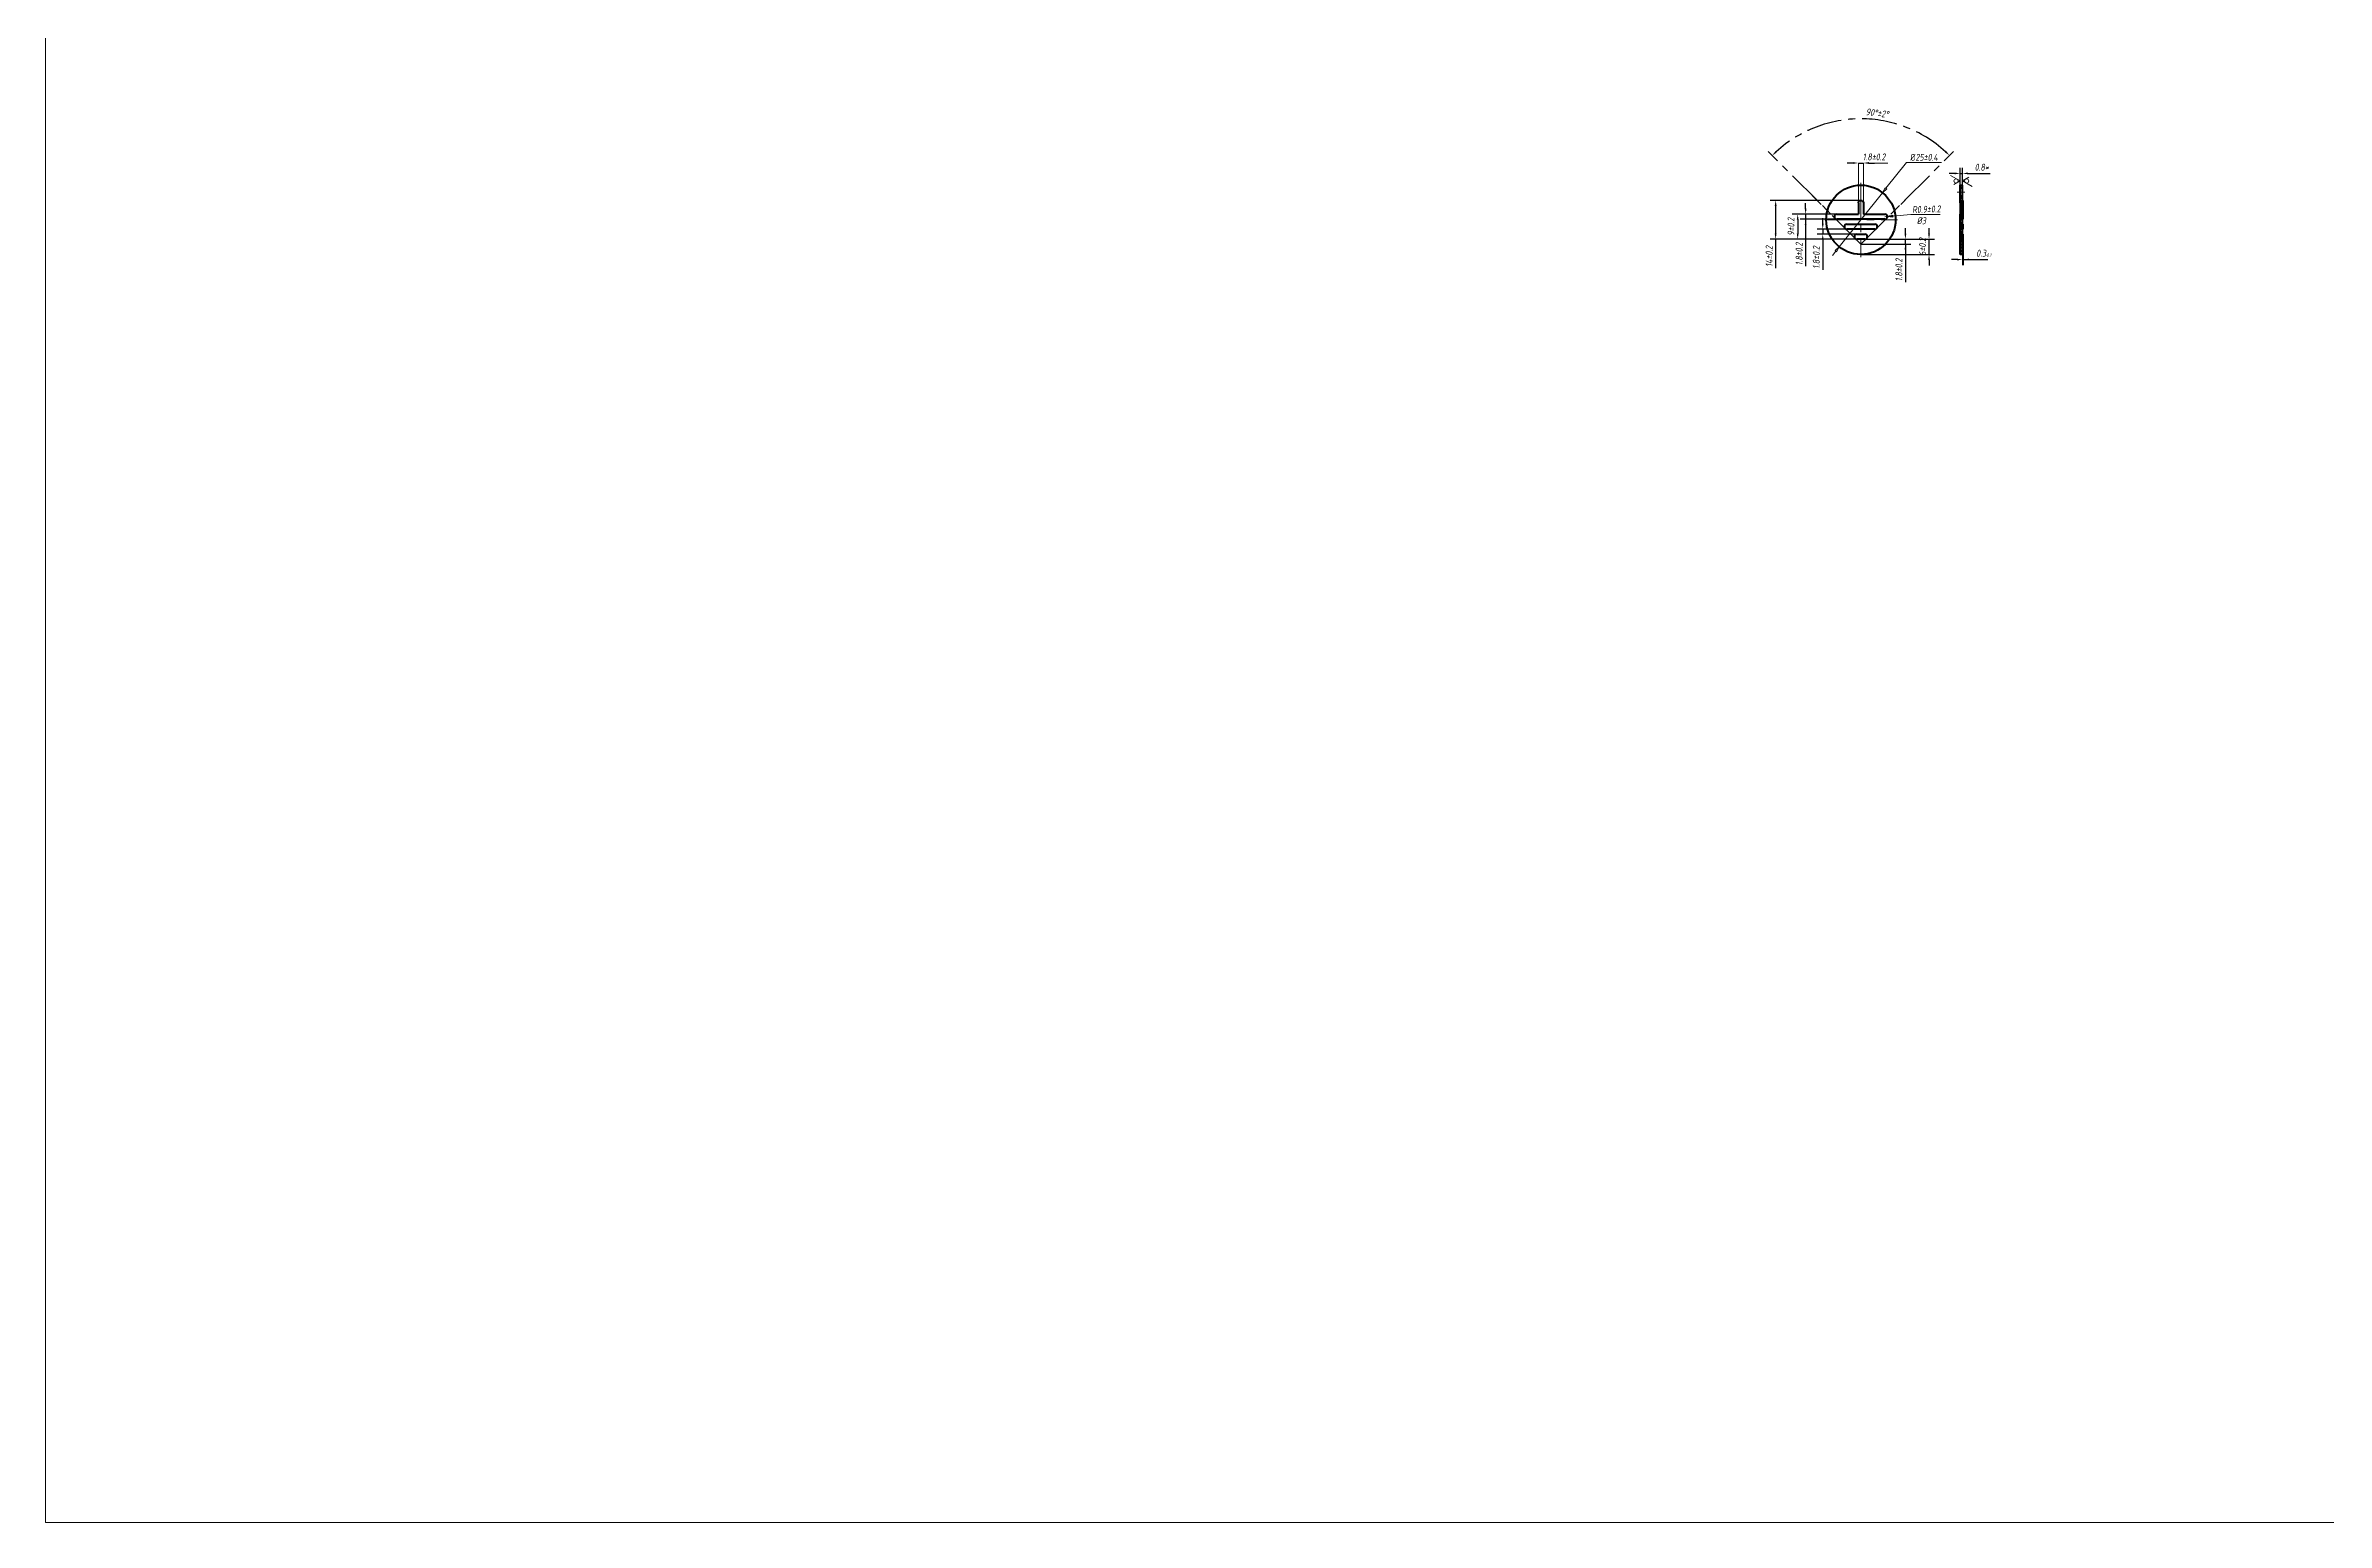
# Model space of a CAD drawing. Header units: millimetres. Extents: x 2336 to 4117, y 14795 to 41339.
# Drawn here: x 2472 to 3294, y 16099 to 16632 of the extents above; entities that cross this region are included whole.
import ezdxf

# ---------------------------------------------------------------- set-up
doc = ezdxf.new("R2010")
doc.units = ezdxf.units.MM
doc.linetypes.add('CENTERX2', pattern=[20.32, 12.7, -2.54, 2.54, -2.54])
doc.layers.add('РАЗМЕРЫ', color=7, linetype='Continuous', lineweight=18)
doc.styles.get("Standard").update_dxf_attribs({"font": 'simplex.shx', "width": 0.7, "oblique": 10})
doc.dimstyles.new('STAND2-1', dxfattribs={"dimtxt": 2.5, "dimasz": 2, "dimexe": 2, "dimexo": 0, "dimgap": 1, "dimtad": 1, "dimdec": 0, "dimzin": 0, "dimdsep": 46, "dimtxsty": 'Standard', "dimcen": 0, "dimadec": 0, "dimazin": 0, "dimtfac": 1, "dimtdec": 0, "dimtmove": 0, "dimatfit": 3, "dimfxl": 3, "dimtolj": 1, "dimtzin": 0, "dimarcsym": 1})

# ---------------------------------------------------------------- blocks, each defined once
blk = doc.blocks.new('*D5477')
at = {"layer": 'РАЗМЕРЫ', "color": 0, "linetype": 'CENTERX2', "lineweight": -2}
for p, q in [((3125.07, 16561.25), (3093, 16593.3)), ((3127.72, 16561.25), (3159.78, 16593.31))]:
    blk.add_line(p, q, dxfattribs=at)
blk.add_arc((3126.39, 16559.92), 45.21, 47.53004, 132.47202, dxfattribs=at)
at = {"layer": 'РАЗМЕРЫ', "color": 0, "lineweight": 18}
for points in [[(3095.63, 16593.51), (3096.09, 16593.03), (3094.42, 16591.89)], [(3156.69, 16593.03), (3157.15, 16593.52), (3158.37, 16591.89)]]:
    blk.add_solid(points, dxfattribs=at)
at = {"layer": 'РАЗМЕРЫ', "color": 0, "lineweight": 18, "insert": (3132.31, 16607.19), "char_height": 2.5, "attachment_point": 5, "rotation": 352.85912}
blk.add_mtext('90°±2°', dxfattribs=at)
blk = doc.blocks.new('*D5478')
at = {"layer": 'РАЗМЕРЫ', "color": 0, "lineweight": 18, "insert": (3148.21, 16568.39), "char_height": 2.5, "attachment_point": 5, "rotation": 358.41491}
blk.add_mtext('\\A1;%%c3', dxfattribs=at)
blk = doc.blocks.new('*D5479')
at = {"layer": 'DEFPOINTS', "color": 0, "lineweight": 18}
for p in [(3127.29, 16589.19), (3125.49, 16574.2), (3127.29, 16574.2)]:
    blk.add_point(p, dxfattribs=at)
at = {"layer": 'РАЗМЕРЫ', "color": 0, "lineweight": -2}
for p, q in [((3123.49, 16589.19), (3121.49, 16589.19)), ((3125.49, 16589.19), (3127.29, 16589.19)), ((3129.29, 16589.19), (3131.29, 16589.19))]:
    blk.add_line(p, q, dxfattribs=at)
at = {"layer": 'РАЗМЕРЫ', "color": 0, "lineweight": 18}
for points in [[(3123.49, 16588.86), (3123.49, 16589.53), (3125.49, 16589.19)], [(3129.29, 16589.53), (3129.29, 16588.86), (3127.29, 16589.19)]]:
    blk.add_solid(points, dxfattribs=at)
at = {"layer": 'РАЗМЕРЫ', "color": 0, "lineweight": 18, "insert": (3131.16, 16591.38), "char_height": 2.5, "attachment_point": 5}
blk.add_mtext('\\A1;1.8±0.2', dxfattribs=at)
blk = doc.blocks.new('*D5480')
at = {"layer": 'DEFPOINTS', "color": 0, "lineweight": 18}
for p in [(3126.39, 16575.72), (3095.66, 16561.72), (3126.39, 16561.72)]:
    blk.add_point(p, dxfattribs=at)
at = {"layer": 'РАЗМЕРЫ', "color": 0, "lineweight": -2}
for p, q in [((3126.39, 16575.72), (3093.66, 16575.72)), ((3095.66, 16573.72), (3095.66, 16563.72)), ((3126.39, 16561.72), (3093.66, 16561.72)), ((3095.66, 16561.72), (3095.66, 16551.33)), ((3095.66, 16561.72), (3095.66, 16551.33))]:
    blk.add_line(p, q, dxfattribs=at)
at = {"layer": 'РАЗМЕРЫ', "color": 0, "lineweight": 18}
for points in [[(3095.99, 16573.72), (3095.32, 16573.72), (3095.66, 16575.72)], [(3095.32, 16563.72), (3095.99, 16563.72), (3095.66, 16561.72)]]:
    blk.add_solid(points, dxfattribs=at)
at = {"layer": 'РАЗМЕРЫ', "color": 0, "lineweight": 18, "insert": (3093.31, 16555.53), "char_height": 2.5, "attachment_point": 5, "rotation": 90.00001}
blk.add_mtext('\\A1;14±0.2', dxfattribs=at)
blk = doc.blocks.new('*D5481')
at = {"layer": 'DEFPOINTS', "color": 0, "lineweight": 18}
for p in [(3125.49, 16570.72), (3103.6, 16561.72), (3126.39, 16561.72)]:
    blk.add_point(p, dxfattribs=at)
at = {"layer": 'РАЗМЕРЫ', "color": 0, "lineweight": -2}
for p, q in [((3125.49, 16570.72), (3101.6, 16570.72)), ((3126.39, 16561.72), (3101.6, 16561.72)), ((3103.6, 16568.72), (3103.6, 16563.72))]:
    blk.add_line(p, q, dxfattribs=at)
at = {"layer": 'РАЗМЕРЫ', "color": 0, "lineweight": 18}
for points in [[(3103.94, 16568.72), (3103.27, 16568.72), (3103.6, 16570.72)], [(3103.27, 16563.72), (3103.94, 16563.72), (3103.6, 16561.72)]]:
    blk.add_solid(points, dxfattribs=at)
at = {"layer": 'РАЗМЕРЫ', "color": 0, "lineweight": 18, "insert": (3101.18, 16566.22), "char_height": 2.5, "attachment_point": 5, "rotation": 90}
blk.add_mtext('\\A1;9±0.2', dxfattribs=at)
blk = doc.blocks.new('*D5482')
at = {"layer": 'DEFPOINTS', "color": 0, "lineweight": 18}
for p in [(3126.39, 16561.72), (3150.96, 16561.72), (3126.39, 16556.22)]:
    blk.add_point(p, dxfattribs=at)
at = {"layer": 'РАЗМЕРЫ', "color": 0, "lineweight": -2}
for p, q in [((3126.39, 16561.72), (3152.96, 16561.72)), ((3150.96, 16563.72), (3150.96, 16565.72)), ((3150.96, 16556.22), (3150.96, 16561.72)), ((3126.39, 16556.22), (3152.96, 16556.22)), ((3150.96, 16554.22), (3150.96, 16552.22))]:
    blk.add_line(p, q, dxfattribs=at)
at = {"layer": 'РАЗМЕРЫ', "color": 0, "lineweight": 18}
for points in [[(3150.62, 16563.72), (3151.29, 16563.72), (3150.96, 16561.72)], [(3151.29, 16554.22), (3150.62, 16554.22), (3150.96, 16556.22)]]:
    blk.add_solid(points, dxfattribs=at)
at = {"layer": 'РАЗМЕРЫ', "color": 0, "lineweight": 18, "insert": (3148.61, 16558.97), "char_height": 2.5, "attachment_point": 5, "rotation": 90.00001}
blk.add_mtext('\\A1;6±0.2', dxfattribs=at)
blk = doc.blocks.new('*D5483')
at = {"layer": 'DEFPOINTS', "color": 0, "lineweight": 18}
for p in [(3126.39, 16561.72), (3142.44, 16561.72), (3126.39, 16559.92)]:
    blk.add_point(p, dxfattribs=at)
at = {"layer": 'РАЗМЕРЫ', "color": 0, "lineweight": -2}
for p, q in [((3126.39, 16561.72), (3144.44, 16561.72)), ((3142.44, 16563.72), (3142.44, 16565.72)), ((3142.44, 16559.92), (3142.44, 16561.72)), ((3126.39, 16559.92), (3144.44, 16559.92)), ((3142.44, 16559.92), (3142.44, 16546.26)), ((3142.44, 16559.92), (3142.44, 16546.26)), ((3142.44, 16557.92), (3142.44, 16555.92))]:
    blk.add_line(p, q, dxfattribs=at)
at = {"layer": 'РАЗМЕРЫ', "color": 0, "lineweight": 18}
for points in [[(3142.11, 16563.72), (3142.78, 16563.72), (3142.44, 16561.72)], [(3142.78, 16557.92), (3142.11, 16557.92), (3142.44, 16559.92)]]:
    blk.add_solid(points, dxfattribs=at)
at = {"layer": 'РАЗМЕРЫ', "color": 0, "lineweight": 18, "insert": (3140.1, 16550.65), "char_height": 2.5, "attachment_point": 5, "rotation": 90}
blk.add_mtext('\\A1;1.8±0.2', dxfattribs=at)
blk = doc.blocks.new('*D5484')
at = {"layer": 'DEFPOINTS', "color": 0, "lineweight": 18}
for p in [(3125.49, 16570.72), (3106.47, 16568.92), (3124.79, 16568.92)]:
    blk.add_point(p, dxfattribs=at)
at = {"layer": 'РАЗМЕРЫ', "color": 0, "lineweight": -2}
for p, q in [((3125.49, 16570.72), (3104.47, 16570.72)), ((3106.47, 16572.72), (3106.47, 16574.72)), ((3106.47, 16570.72), (3106.47, 16568.92)), ((3124.79, 16568.92), (3104.47, 16568.92)), ((3106.47, 16568.92), (3106.47, 16552.01)), ((3106.47, 16568.92), (3106.47, 16552.01)), ((3106.47, 16566.92), (3106.47, 16564.92))]:
    blk.add_line(p, q, dxfattribs=at)
at = {"layer": 'РАЗМЕРЫ', "color": 0, "lineweight": 18}
for points in [[(3106.14, 16572.72), (3106.8, 16572.72), (3106.47, 16570.72)], [(3106.8, 16566.92), (3106.14, 16566.92), (3106.47, 16568.92)]]:
    blk.add_solid(points, dxfattribs=at)
at = {"layer": 'РАЗМЕРЫ', "color": 0, "lineweight": 18, "insert": (3104.12, 16556.41), "char_height": 2.5, "attachment_point": 5, "rotation": 90}
blk.add_mtext('\\A1;1.8±0.2', dxfattribs=at)
blk = doc.blocks.new('*D5485')
at = {"layer": 'DEFPOINTS', "color": 0, "lineweight": 18}
for p in [(3112.64, 16563.52), (3121.38, 16565.32), (3124.97, 16563.52)]:
    blk.add_point(p, dxfattribs=at)
at = {"layer": 'РАЗМЕРЫ', "color": 0, "lineweight": -2}
for p, q in [((3121.38, 16565.32), (3110.64, 16565.32)), ((3124.97, 16563.52), (3110.64, 16563.52)), ((3112.64, 16567.32), (3112.64, 16569.32)), ((3112.64, 16565.32), (3112.64, 16563.52)), ((3112.64, 16561.52), (3112.64, 16550.73)), ((3112.64, 16561.52), (3112.64, 16550.73))]:
    blk.add_line(p, q, dxfattribs=at)
at = {"layer": 'РАЗМЕРЫ', "color": 0, "lineweight": 18}
for points in [[(3112.31, 16567.32), (3112.98, 16567.32), (3112.64, 16565.32)], [(3112.98, 16561.52), (3112.31, 16561.52), (3112.64, 16563.52)]]:
    blk.add_solid(points, dxfattribs=at)
at = {"layer": 'РАЗМЕРЫ', "color": 0, "lineweight": 18, "insert": (3110.3, 16555.13), "char_height": 2.5, "attachment_point": 5, "rotation": 90}
blk.add_mtext('\\A1;1.8±0.2', dxfattribs=at)
blk = doc.blocks.new('*D5486')
at = {"layer": 'DEFPOINTS', "color": 0, "lineweight": 18}
for p in [(3162.21, 16581.22), (3163.01, 16585.43), (3163.01, 16581.22)]:
    blk.add_point(p, dxfattribs=at)
at = {"layer": 'РАЗМЕРЫ', "color": 0, "lineweight": -2}
for p, q in [((3162.21, 16581.22), (3162.21, 16587.43)), ((3163.01, 16581.22), (3163.01, 16587.43)), ((3160.21, 16585.43), (3158.21, 16585.43)), ((3162.21, 16585.43), (3163.01, 16585.43)), ((3165.01, 16585.43), (3172.97, 16585.43)), ((3165.01, 16585.43), (3172.97, 16585.43))]:
    blk.add_line(p, q, dxfattribs=at)
at = {"layer": 'РАЗМЕРЫ', "color": 0, "lineweight": 18}
for points in [[(3160.21, 16585.1), (3160.21, 16585.76), (3162.21, 16585.43)], [(3165.01, 16585.76), (3165.01, 16585.1), (3163.01, 16585.43)]]:
    blk.add_solid(points, dxfattribs=at)
at = {"layer": 'РАЗМЕРЫ', "color": 0, "lineweight": 18, "insert": (3169.99, 16587.68), "char_height": 2.5, "attachment_point": 5}
blk.add_mtext('\\A1;0.8*', dxfattribs=at)
blk = doc.blocks.new('*D5487')
at = {"layer": 'DEFPOINTS', "color": 0, "lineweight": 18}
for p in [(3163.01, 16561.72), (3163.31, 16561.72), (3163.31, 16554.37)]:
    blk.add_point(p, dxfattribs=at)
at = {"layer": 'РАЗМЕРЫ', "color": 0, "lineweight": -2}
for p, q in [((3163.01, 16561.72), (3163.01, 16552.37)), ((3163.31, 16561.72), (3163.31, 16552.37)), ((3161.01, 16554.37), (3159.01, 16554.37)), ((3163.01, 16554.37), (3163.31, 16554.37)), ((3163.31, 16554.37), (3172.2, 16554.37)), ((3163.31, 16554.37), (3172.2, 16554.37)), ((3165.31, 16554.37), (3167.31, 16554.37))]:
    blk.add_line(p, q, dxfattribs=at)
at = {"layer": 'РАЗМЕРЫ', "color": 0, "lineweight": 18}
for points in [[(3161.01, 16554.04), (3161.01, 16554.71), (3163.01, 16554.37)], [(3165.31, 16554.71), (3165.31, 16554.04), (3163.31, 16554.37)]]:
    blk.add_solid(points, dxfattribs=at)
at = {"layer": 'РАЗМЕРЫ', "color": 0, "lineweight": 18, "insert": (3169.76, 16556.67), "char_height": 2.5, "attachment_point": 5}
blk.add_mtext('\\A1;0.3', dxfattribs=at)
blk = doc.blocks.new('*D5488')
at = {"layer": 'DEFPOINTS', "color": 0, "lineweight": 18}
for p in [(3162.5, 16613.37), (3162.8, 16613.37), (3162.8, 16554.85)]:
    blk.add_point(p, dxfattribs=at)
at = {"layer": 'РАЗМЕРЫ', "color": 0, "lineweight": 18, "insert": (3172.23, 16555.98), "char_height": 1.25, "attachment_point": 5}
blk.add_mtext('\\A1;-0.1', dxfattribs=at)
blk = doc.blocks.new('*D5489')
at = {"layer": 'РАЗМЕРЫ', "color": 0, "lineweight": 18, "insert": (3149.99, 16572.52), "char_height": 2.5, "attachment_point": 5, "rotation": 1.5322}
blk.add_mtext('\\A1;R0.9±0.2', dxfattribs=at)
blk = doc.blocks.new('*D5490')
at = {"layer": 'РАЗМЕРЫ', "color": 0, "lineweight": 18, "insert": (3149.17, 16591.23), "char_height": 2.5, "attachment_point": 5, "rotation": 359.84833}
blk.add_mtext('\\A1;{\\Q0;%%C}25±0.4', dxfattribs=at)

msp = doc.modelspace()

# ---------------------------------------------------------------- hatches: boundary and pattern name
at = {"layer": 'РАЗМЕРЫ', "lineweight": 18}
h = msp.add_hatch(color=0, dxfattribs=at)
h.dxf.hatch_style = 1
h.paths.add_polyline_path([(3135.7, 16579.85), (3134.19, 16578.49), (3135.18, 16580.26)])
h.paths.add_polyline_path([(3118.6, 16558.95), (3117.61, 16557.18), (3117.09, 16557.6)])
at = {"layer": 'РАЗМЕРЫ', "lineweight": 40}
h = msp.add_hatch(dxfattribs=at)
h.set_pattern_fill('ANSI31', color=0, scale=0.25)
h.set_pattern_definition([(45, (-1119385.6104, -828056.1861), (-0.56126600757, 0.56126600757), [])])
edge = h.paths.add_edge_path()
edge.add_line((3163.01, 16580.22), (3163.01, 16581.22))
edge.add_line((3162.21, 16580.22), (3163.01, 16580.22))
edge.add_line((3162.21, 16580.22), (3162.21, 16581.22))
edge.add_line((3162.21, 16581.22), (3163.01, 16581.22))
edge = h.paths.add_edge_path()
edge.add_line((3163.01, 16567.12), (3163.01, 16568.92))
edge.add_line((3163.31, 16567.12), (3163.01, 16567.12))
edge.add_line((3163.31, 16565.32), (3163.31, 16567.12))
edge.add_line((3163.01, 16565.32), (3163.31, 16565.32))
edge.add_line((3163.01, 16563.52), (3163.01, 16565.32))
edge.add_line((3163.31, 16563.52), (3163.01, 16563.52))
edge.add_line((3163.31, 16561.72), (3163.31, 16563.52))
edge.add_line((3163.01, 16561.72), (3163.31, 16561.72))
edge.add_line((3163.01, 16556.22), (3163.01, 16561.72))
edge.add_line((3163.01, 16556.22), (3162.21, 16556.22))
edge.add_line((3162.21, 16556.22), (3162.21, 16561.72))
edge.add_line((3162.21, 16561.72), (3162.51, 16561.72))
edge.add_line((3162.51, 16563.52), (3162.51, 16561.72))
edge.add_line((3162.51, 16563.52), (3162.21, 16563.52))
edge.add_line((3162.21, 16563.52), (3162.21, 16565.32))
edge.add_line((3162.21, 16565.32), (3162.51, 16565.32))
edge.add_line((3162.51, 16567.12), (3162.51, 16565.32))
edge.add_line((3162.51, 16567.12), (3162.21, 16567.12))
edge.add_line((3162.21, 16567.12), (3162.21, 16568.92))
edge.add_line((3162.51, 16568.92), (3162.21, 16568.92))
edge.add_line((3162.51, 16575.72), (3162.51, 16568.92))
edge.add_line((3162.21, 16575.72), (3162.51, 16575.72))
edge.add_line((3162.21, 16575.72), (3162.21, 16577.22))
edge.add_line((3163.01, 16577.22), (3162.21, 16577.22))
edge.add_line((3163.01, 16575.72), (3163.01, 16577.22))
edge.add_line((3163.01, 16575.72), (3163.31, 16575.72))
edge.add_line((3163.31, 16568.92), (3163.31, 16575.72))
edge.add_line((3163.01, 16568.92), (3163.31, 16568.92))
at = {"layer": 'РАЗМЕРЫ', "lineweight": 18}
h = msp.add_hatch(color=0, dxfattribs=at)
h.dxf.hatch_style = 1
h.paths.add_polyline_path([(3137.89, 16570.38), (3137.94, 16569.72), (3136.33, 16569.86), (3136.51, 16570.04)])
edge = h.paths.add_edge_path()
edge.add_line((3136.33, 16569.86), (3135.92, 16569.89))
edge.add_line((3135.92, 16569.89), (3136.31, 16569.99))
edge.add_arc((3126.39, 16568.72), 10, 6.5224, 7.28941, ccw=False)
edge = h.paths.add_edge_path()
edge.add_line((3136.33, 16569.86), (3136.51, 16570.04))
edge.add_line((3136.51, 16570.04), (3136.31, 16569.99))
edge.add_arc((3126.39, 16568.72), 10, 6.5224, 7.28941, ccw=False)
edge.add_line((3136.33, 16569.86), (3136.33, 16569.86))

# ---------------------------------------------------------------- linework, layer by layer
at = {"color": 7, "linetype": 'CENTERX2', "lineweight": 18}
for p, q in [((3126.39, 16582), (3126.39, 16555.2)), ((3113.34, 16568.72), (3139.6, 16568.72))]:
    msp.add_line(p, q, dxfattribs=at)
at = {"color": 7, "linetype": 'Continuous', "lineweight": 40}
for p, q in [((3162.21, 16581.22), (3163.01, 16581.22)), ((3162.21, 16580.22), (3162.21, 16581.22)), ((3162.21, 16577.22), (3162.21, 16580.22)), ((3162.21, 16580.22), (3163.01, 16580.22)), ((3163.01, 16580.22), (3163.01, 16581.22)), ((3163.01, 16577.22), (3163.01, 16580.22)), ((3117.76, 16570.72), (3125.49, 16570.72)), ((3125.49, 16574.82), (3125.49, 16570.72)), ((3127.29, 16574.82), (3127.29, 16570.72)), ((3127.29, 16570.72), (3135.02, 16570.72)), ((3162.21, 16575.72), (3162.21, 16577.22)), ((3163.01, 16577.22), (3162.21, 16577.22)), ((3162.21, 16575.72), (3162.51, 16575.72)), ((3162.21, 16574.82), (3162.21, 16575.72)), ((3162.21, 16574.82), (3162.21, 16570.72)), ((3162.51, 16570.72), (3162.21, 16570.72)), ((3162.21, 16569.82), (3162.21, 16570.72)), ((3162.21, 16568.92), (3162.21, 16569.82)), ((3162.51, 16575.72), (3162.51, 16568.92)), ((3163.01, 16575.72), (3163.01, 16577.22)), ((3163.01, 16575.72), (3163.31, 16575.72)), ((3163.31, 16568.92), (3163.31, 16575.72)), ((3135.02, 16568.92), (3117.76, 16568.92)), ((3121.36, 16567.12), (3131.42, 16567.12)), ((3131.42, 16565.32), (3121.36, 16565.32)), ((3124.96, 16563.52), (3127.82, 16563.52)), ((3127.82, 16561.72), (3124.96, 16561.72)), ((3162.21, 16567.12), (3162.21, 16568.92)), ((3162.51, 16568.92), (3162.21, 16568.92)), ((3162.51, 16567.12), (3162.21, 16567.12)), ((3162.21, 16566.22), (3162.21, 16567.12)), ((3162.21, 16565.32), (3162.21, 16566.22)), ((3162.21, 16563.52), (3162.21, 16565.32)), ((3162.21, 16565.32), (3162.51, 16565.32)), ((3162.51, 16563.52), (3162.21, 16563.52)), ((3162.21, 16562.62), (3162.21, 16563.52)), ((3162.21, 16561.72), (3162.21, 16562.62)), ((3162.21, 16556.22), (3162.21, 16561.72)), ((3162.21, 16561.72), (3162.51, 16561.72)), ((3162.51, 16567.12), (3162.51, 16565.32)), ((3162.51, 16563.52), (3162.51, 16561.72)), ((3163.01, 16568.92), (3163.31, 16568.92)), ((3163.01, 16567.12), (3163.01, 16568.92)), ((3163.31, 16567.12), (3163.01, 16567.12)), ((3163.01, 16565.32), (3163.31, 16565.32)), ((3163.01, 16563.52), (3163.01, 16565.32)), ((3163.31, 16563.52), (3163.01, 16563.52)), ((3163.01, 16561.72), (3163.31, 16561.72)), ((3163.01, 16556.22), (3163.01, 16561.72)), ((3163.31, 16565.32), (3163.31, 16567.12)), ((3163.31, 16561.72), (3163.31, 16563.52)), ((3163.01, 16556.22), (3162.21, 16556.22))]:
    msp.add_line(p, q, dxfattribs=at)
msp.add_circle((3126.39, 16568.72), 12.5, dxfattribs=at)
for centre, start, end in [((3117.76, 16569.82), 90, 180), ((3117.76, 16569.82), 180, 270), ((3135.02, 16569.82), 0, 90), ((3135.02, 16569.82), 270, 0), ((3121.36, 16566.22), 90, 180), ((3121.36, 16566.22), 180, 270), ((3124.96, 16562.62), 90, 180), ((3124.96, 16562.62), 180, 270), ((3127.82, 16562.62), 0, 90), ((3127.82, 16562.62), 270, 0), ((3131.42, 16566.22), 0, 90), ((3131.42, 16566.22), 270, 0)]:
    msp.add_arc(centre, 0.9, start, end, dxfattribs=at)
at = {"color": 7, "linetype": 'Continuous', "lineweight": 40, "extrusion": (0, 0, -1)}
msp.add_arc((-3126.39, 16574.82), 0.9, 0, 90, dxfattribs=at)
at = {"layer": 'РАЗМЕРЫ', "color": 0, "lineweight": 18}
for p, q in [((3125.49, 16572.77), (3125.49, 16589.19)), ((3127.29, 16572.77), (3127.29, 16589.19)), ((3131.29, 16589.19), (3136.12, 16589.19)), ((3135.44, 16580.06), (3142.86, 16589.37)), ((3142.86, 16589.37), (3155.47, 16589.37)), ((3118.6, 16558.95), (3134.19, 16578.49)), ((3134.19, 16578.49), (3135.18, 16580.26)), ((3135.7, 16579.85), (3134.19, 16578.49)), ((3135.18, 16580.26), (3135.7, 16579.85)), ((3162.21, 16582.71), (3158.71, 16584.73)), ((3162.21, 16582.71), (3159.92, 16581.39)), ((3163.92, 16578.72), (3161.12, 16578.72)), ((3163.01, 16582.71), (3165.3, 16584.03)), ((3163.01, 16582.71), (3166.51, 16580.69)), ((3135.02, 16569.82), (3135.92, 16569.89)), ((3135.92, 16569.89), (3137.89, 16570.38)), ((3137.94, 16569.72), (3135.92, 16569.89)), ((3137.89, 16570.38), (3137.94, 16569.72)), ((3137.91, 16570.05), (3144.39, 16570.57)), ((3144.39, 16570.57), (3154.93, 16570.57)), ((3116.1, 16555.83), (3117.35, 16557.39)), ((3117.09, 16557.6), (3118.6, 16558.95)), ((3117.35, 16557.39), (3117.09, 16557.6)), ((3117.61, 16557.18), (3117.35, 16557.39)), ((3118.6, 16558.95), (3117.61, 16557.18))]:
    msp.add_line(p, q, dxfattribs=at)
at = {"layer": 'РАЗМЕРЫ', "color": 0, "linetype": 'CENTERX2', "lineweight": 18}
for q in [(3108.81, 16577.5), (3143.97, 16577.5)]:
    msp.add_line((3126.39, 16559.92), q, dxfattribs=at)
at = {"layer": 'РАЗМЕРЫ', "color": 0, "lineweight": 18}
msp.add_lwpolyline([(2471.91, 17163.94), (4116.53, 17163.94), (4116.53, 16099.08), (2471.91, 16099.08)], close=True, dxfattribs=at)
for centre in [(3160.69, 16582.71), (3164.53, 16582.71)]:
    msp.add_circle(centre, 0.753, dxfattribs=at)
at = {"layer": 'РАЗМЕРЫ', "color": 0, "lineweight": 40, "extrusion": (0, 0, -1)}
msp.add_arc((-3126.39, 16574.82), 0.9, 90, 180, dxfattribs=at)

# ---------------------------------------------------------------- dimensions: what is measured, and where the dimension line sits
at = {"layer": 'РАЗМЕРЫ', "color": 0, "lineweight": 18}
dim = msp.add_linear_dim(base=(3162.8, 16554.85), p1=(3162.5, 16613.37), p2=(3162.8, 16613.37), text='-0.1', dimstyle='STAND2-1', override={"dimtxt": 1.25, "dimgap": 0.5, "dimdec": 1, "dimse1": 1, "dimse2": 1, "dimsd1": 1, "dimsd2": 1, "dimadec": 1, "dimtmove": 0}, dxfattribs=at)
dim.commit()
dim.dimension.update_dxf_attribs({"geometry": '*D5488', "text_midpoint": (3172.23, 16554.85), "dimtype": 160})
at = {"layer": 'РАЗМЕРЫ', "color": 0, "linetype": 'CENTERX2', "lineweight": 18}
dim = msp.add_angular_dim_3p(base=(3114.69, 16603.6), center=(3126.39, 16559.92), p1=(3127.72, 16561.25), p2=(3125.07, 16561.25), text='90°±2°', dimstyle='STAND2-1', dxfattribs=at)
dim.commit()
dim.dimension.update_dxf_attribs({"geometry": '*D5477', "text_midpoint": (3132.01, 16604.79), "dimtype": 165})
at = {"layer": 'РАЗМЕРЫ', "color": 0, "lineweight": 18}
dim = msp.add_diameter_dim_2p(p1=(3112.97, 16588.93), p2=(3137.97, 16588.86), text='{\\Q0;%%C}25±0.4', dimstyle='STAND2-1', override={"dimdec": 0, "dimsd1": 1, "dimsd2": 1, "dimadec": 0}, dxfattribs=at)
dim.commit()
dim.dimension.update_dxf_attribs({"geometry": '*D5490', "text_midpoint": (3149.16, 16588.83), "dimtype": 163})
for base, p1, p2, angle, text, override, picture, middle in [((3127.29, 16589.19), (3125.49, 16574.2), (3127.29, 16574.2), 180, '1.8±0.2', {"dimdec": 1, "dimse1": 1, "dimse2": 1, "dimadec": 1, "dimtmove": 2}, '*D5479', (3131.16, 16591.38)), ((3106.47, 16568.92), (3125.49, 16570.72), (3124.79, 16568.92), 270, '1.8±0.2', {"dimdec": 1, "dimadec": 1, "dimtmove": 0}, '*D5484', (3106.47, 16556.41)), ((3150.96, 16561.72), (3126.39, 16556.22), (3126.39, 16561.72), 90.00001, '6±0.2', {"dimtmove": 0}, '*D5482', (3150.96, 16558.97)), ((3142.44, 16561.72), (3126.39, 16559.92), (3126.39, 16561.72), 90, '1.8±0.2', {"dimdec": 1, "dimadec": 1, "dimtmove": 0}, '*D5483', (3142.44, 16550.65))]:
    dim = msp.add_linear_dim(base=base, p1=p1, p2=p2, angle=angle, text=text, dimstyle='STAND2-1', override=override, dxfattribs=at)
    dim.commit()
    dim.dimension.update_dxf_attribs({"geometry": picture, "text_midpoint": middle, "dimtype": 160})
dim = msp.add_linear_dim(base=(3163.01, 16585.43), p1=(3162.21, 16581.22), p2=(3163.01, 16581.22), text='0.8*', dimstyle='STAND2-1', override={"dimdec": 1, "dimadec": 1}, dxfattribs=at)
dim.commit()
dim.dimension.update_dxf_attribs({"geometry": '*D5486', "text_midpoint": (3169.99, 16587.68)})
for base, p1, angle, text, picture, middle in [((3095.66, 16561.72), (3126.39, 16575.72), 270.00001, '14±0.2', '*D5480', (3095.66, 16555.53)), ((3103.6, 16561.72), (3125.49, 16570.72), 90, '9±0.2', '*D5481', (3103.6, 16566.22))]:
    dim = msp.add_linear_dim(base=base, p1=p1, p2=(3126.39, 16561.72), angle=angle, text=text, dimstyle='STAND2-1', dxfattribs=at)
    dim.commit()
    dim.dimension.update_dxf_attribs({"geometry": picture, "text_midpoint": middle, "dimtype": 160})
dim = msp.add_diameter_dim_2p(p1=(3136.42, 16566.42), p2=(3139.42, 16566.33), dimstyle='STAND2-1', override={"dimsd1": 1, "dimsd2": 1}, dxfattribs=at)
dim.commit()
dim.dimension.update_dxf_attribs({"geometry": '*D5478', "text_midpoint": (3148.15, 16566.09), "dimtype": 163})
dim = msp.add_radius_dim(center=(3139.66, 16569.82), mpoint=(3140.56, 16569.85), text='R0.9±0.2', dimstyle='STAND2-1', override={"dimdec": 1, "dimsd1": 1, "dimsd2": 1, "dimadec": 1, "dimtmove": 1}, dxfattribs=at)
dim.commit()
dim.dimension.update_dxf_attribs({"geometry": '*D5489', "text_midpoint": (3150.06, 16570.1), "dimtype": 164})
dim = msp.add_linear_dim(base=(3112.64, 16563.52), p1=(3121.38, 16565.32), p2=(3124.97, 16563.52), angle=90, text='1.8±0.2', dimstyle='STAND2-1', override={"dimdec": 1, "dimadec": 1}, dxfattribs=at)
dim.commit()
dim.dimension.update_dxf_attribs({"geometry": '*D5485', "text_midpoint": (3110.3, 16555.13)})
dim = msp.add_linear_dim(base=(3163.31, 16554.37), p1=(3163.01, 16561.72), p2=(3163.31, 16561.72), dimstyle='STAND2-1', override={"dimdec": 1, "dimadec": 1}, dxfattribs=at)
dim.commit()
dim.dimension.update_dxf_attribs({"geometry": '*D5487', "text_midpoint": (3169.76, 16554.37), "dimtype": 160})

doc.saveas('drawing.dxf')
